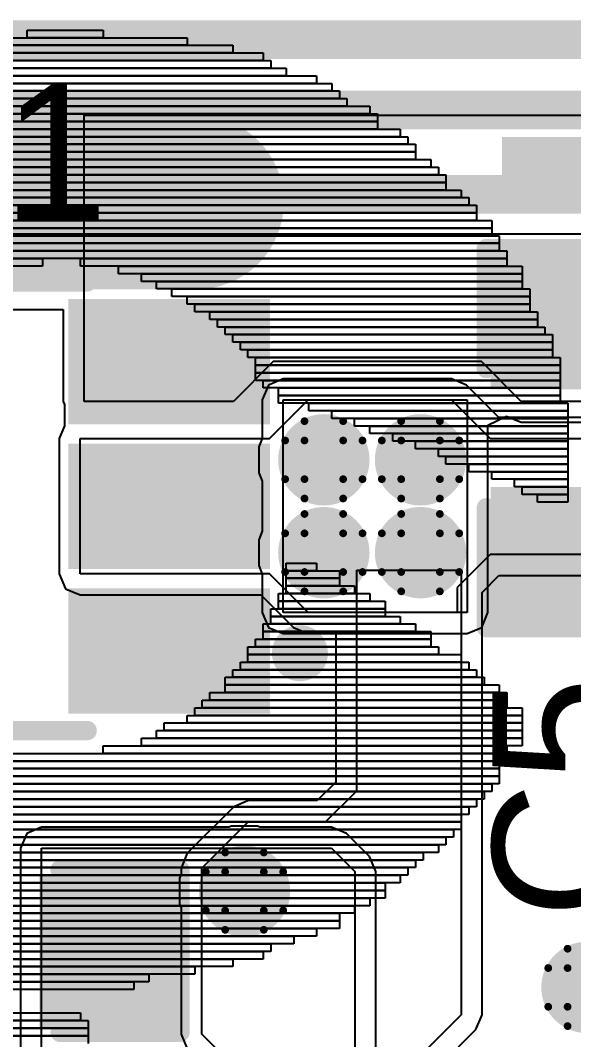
# Model space of a CAD drawing. Header units: inches. Extents: x -25 to 271, y -41 to 15.
# Drawn here: x 32.68 to 36.31, y -34.25 to -27.56 of the extents above; entities that cross this region are included whole.
import ezdxf

# ---------------------------------------------------------------- set-up
doc = ezdxf.new("R2010")
doc.units = ezdxf.units.IN
for name, color, linetype in [('Bottom Layer', 5, 'Continuous'), ('Bottom Overlay', 54, 'Continuous'), ('Drill Drawing', 1, 'Continuous'), ('Top Glue Points', 56, 'Continuous'), ('Top Layer', 1, 'Continuous'), ('Top Overlay', 2, 'Continuous'), ('Top Paste', 8, 'Continuous'), ('Top Solder', 216, 'Continuous'), ('Via Holes', 16, 'Continuous')]:
    doc.layers.add(name, color=color, linetype=linetype)
doc.styles.add('Arial', font='', dxfattribs={"height": 0.2})
doc.styles.get('Arial').set_extended_font_data('Arial')

# ---------------------------------------------------------------- blocks, each defined once
blk = doc.blocks.new('SOT_23_6_THIN_21')
at = {"layer": 'Top Layer'}
for points in [[(-1.86, 1.26), (-0.74, 1.26), (-0.74, 0.64), (-1.86, 0.64)], [(0.74, 1.26), (1.86, 1.26), (1.86, 0.64), (0.74, 0.64)], [(-1.86, 0.31), (-0.74, 0.31), (-0.74, -0.31), (-1.86, -0.31)], [(0.74, 0.31), (1.86, 0.31), (1.86, -0.31), (0.74, -0.31)], [(-1.86, -0.64), (-0.74, -0.64), (-0.74, -1.26), (-1.86, -1.26)], [(0.74, -0.64), (1.86, -0.64), (1.86, -1.26), (0.74, -1.26)]]:
    blk.add_hatch(color=1, dxfattribs=at).paths.add_polyline_path(points)
at = {"layer": 'Top Paste'}
for points in [[(-1.86, 1.26), (-0.74, 1.26), (-0.74, 0.64), (-1.86, 0.64)], [(0.74, 1.26), (1.86, 1.26), (1.86, 0.64), (0.74, 0.64)], [(-1.86, 0.31), (-0.74, 0.31), (-0.74, -0.31), (-1.86, -0.31)], [(0.74, 0.31), (1.86, 0.31), (1.86, -0.31), (0.74, -0.31)], [(-1.86, -0.64), (-0.74, -0.64), (-0.74, -1.26), (-1.86, -1.26)], [(0.74, -0.64), (1.86, -0.64), (1.86, -1.26), (0.74, -1.26)]]:
    blk.add_hatch(color=8, dxfattribs=at).paths.add_polyline_path(points)
at = {"layer": 'Top Solder'}
for points in [[(-1.9616, 1.3616), (-0.6384, 1.3616), (-0.6384, 0.5384), (-1.9616, 0.5384)], [(0.6384, 1.3616), (1.9616, 1.3616), (1.9616, 0.5384), (0.6384, 0.5384)], [(-1.9616, 0.4116), (-0.6384, 0.4116), (-0.6384, -0.4116), (-1.9616, -0.4116)], [(0.6384, 0.4116), (1.9616, 0.4116), (1.9616, -0.4116), (0.6384, -0.4116)], [(-1.9616, -0.5384), (-0.6384, -0.5384), (-0.6384, -1.3616), (-1.9616, -1.3616)], [(0.6384, -0.5384), (1.9616, -0.5384), (1.9616, -1.3616), (0.6384, -1.3616)]]:
    blk.add_hatch(color=216, dxfattribs=at).paths.add_polyline_path(points)
at = {"layer": 'Top Overlay', "const_width": 0.127}
for points in [[(0.762, 1.4732), (-0.762, 1.4732)], [(0.7874, -1.4732), (-0.762, -1.4732)]]:
    blk.add_lwpolyline(points, dxfattribs=at)
at = {"layer": 'Top Overlay'}
for points, const_width in [([(-0.7937, 1.4732, 1), (-0.7302, 1.4732, 1)], 0.0635), ([(0.7302, 1.4732, 1), (0.7937, 1.4732, 1)], 0.0635), ([(-2.1022, 0.9652, 1), (-2.2158, 0.9652, 1)], 0.254), ([(-2.2793, 0.9652, 1), (-2.1523, 0.9652, 1)], 0.127), ([(-2.1657, 0.9652, 1), (-2.0387, 0.9652, 1)], 0.127), ([(-0.7937, -1.4732, 1), (-0.7302, -1.4732, 1)], 0.0635), ([(0.7557, -1.4732, 1), (0.8192, -1.4732, 1)], 0.0635)]:
    blk.add_lwpolyline(points, format="xyb", close=True, dxfattribs=dict(at, const_width=const_width))
blk = doc.blocks.new('CAP_0603_26')
at = {"layer": 'Top Layer'}
for points in [[(-0.381, 0.4445), (-0.381, -0.4445), (-1.143, -0.4445), (-1.143, 0.4445)], [(1.143, 0.4445), (1.143, -0.4445), (0.381, -0.4445), (0.381, 0.4445)]]:
    blk.add_hatch(color=1, dxfattribs=at).paths.add_polyline_path(points)
at = {"layer": 'Top Paste'}
for points in [[(-0.381, 0.4445), (-0.381, -0.4445), (-1.143, -0.4445), (-1.143, 0.4445)], [(1.143, 0.4445), (1.143, -0.4445), (0.381, -0.4445), (0.381, 0.4445)]]:
    blk.add_hatch(color=8, dxfattribs=at).paths.add_polyline_path(points)
at = {"layer": 'Top Solder'}
for points in [[(-0.321, 0.5045), (-0.321, -0.5045), (-1.203, -0.5045), (-1.203, 0.5045)], [(1.203, 0.5045), (1.203, -0.5045), (0.321, -0.5045), (0.321, 0.5045)]]:
    blk.add_hatch(color=216, dxfattribs=at).paths.add_polyline_path(points)
at = {"layer": 'Top Overlay', "const_width": 0.127}
for points in [[(-1.2446, 0.5334), (-0.4572, 0.5334)], [(-1.2446, 0.5334), (-1.2446, -0.5334)], [(0.4572, 0.5334), (1.2446, 0.5334)], [(1.2446, 0.5334), (1.2446, -0.5334)], [(-1.2446, -0.5334), (-0.4572, -0.5334)], [(0.4572, -0.5334), (1.2446, -0.5334)]]:
    blk.add_lwpolyline(points, dxfattribs=at)
at = {"layer": 'Top Overlay', "const_width": 0.0635}
for points in [[(-1.2764, 0.5334, 1), (-1.2128, 0.5334, 1)], [(-1.2764, 0.5334, 1), (-1.2128, 0.5334, 1)], [(-0.4889, 0.5334, 1), (-0.4254, 0.5334, 1)], [(0.4254, 0.5334, 1), (0.4889, 0.5334, 1)], [(1.2128, 0.5334, 1), (1.2764, 0.5334, 1)], [(1.2128, 0.5334, 1), (1.2764, 0.5334, 1)], [(-1.2764, -0.5334, 1), (-1.2128, -0.5334, 1)], [(-1.2764, -0.5334, 1), (-1.2128, -0.5334, 1)], [(-0.4889, -0.5334, 1), (-0.4254, -0.5334, 1)], [(0.4254, -0.5334, 1), (0.4889, -0.5334, 1)], [(1.2128, -0.5334, 1), (1.2764, -0.5334, 1)], [(1.2128, -0.5334, 1), (1.2764, -0.5334, 1)]]:
    blk.add_lwpolyline(points, format="xyb", close=True, dxfattribs=at)
blk = doc.blocks.new('CAP_0603_30')
at = {"layer": 'Top Layer'}
for points in [[(-0.381, 0.4445), (-0.381, -0.4445), (-1.143, -0.4445), (-1.143, 0.4445)], [(1.143, 0.4445), (1.143, -0.4445), (0.381, -0.4445), (0.381, 0.4445)]]:
    blk.add_hatch(color=1, dxfattribs=at).paths.add_polyline_path(points)
at = {"layer": 'Top Paste'}
for points in [[(-0.381, 0.4445), (-0.381, -0.4445), (-1.143, -0.4445), (-1.143, 0.4445)], [(1.143, 0.4445), (1.143, -0.4445), (0.381, -0.4445), (0.381, 0.4445)]]:
    blk.add_hatch(color=8, dxfattribs=at).paths.add_polyline_path(points)
at = {"layer": 'Top Solder'}
for points in [[(-0.321, 0.5045), (-0.321, -0.5045), (-1.203, -0.5045), (-1.203, 0.5045)], [(1.203, 0.5045), (1.203, -0.5045), (0.321, -0.5045), (0.321, 0.5045)]]:
    blk.add_hatch(color=216, dxfattribs=at).paths.add_polyline_path(points)
at = {"layer": 'Top Overlay', "const_width": 0.127}
for points in [[(-0.4572, 0.5334), (-1.2446, 0.5334)], [(-1.2446, 0.5334), (-1.2446, -0.5334)], [(1.2446, 0.5334), (0.4572, 0.5334)], [(1.2446, 0.5334), (1.2446, -0.5334)], [(-0.4572, -0.5334), (-1.2446, -0.5334)], [(1.2446, -0.5334), (0.4572, -0.5334)]]:
    blk.add_lwpolyline(points, dxfattribs=at)
at = {"layer": 'Top Overlay', "const_width": 0.0635}
for points in [[(-1.2764, 0.5334, 1), (-1.2128, 0.5334, 1)], [(-1.2764, 0.5334, 1), (-1.2128, 0.5334, 1)], [(-0.4889, 0.5334, 1), (-0.4254, 0.5334, 1)], [(0.4254, 0.5334, 1), (0.4889, 0.5334, 1)], [(1.2128, 0.5334, 1), (1.2764, 0.5334, 1)], [(1.2128, 0.5334, 1), (1.2764, 0.5334, 1)], [(-1.2764, -0.5334, 1), (-1.2128, -0.5334, 1)], [(-1.2764, -0.5334, 1), (-1.2128, -0.5334, 1)], [(-0.4889, -0.5334, 1), (-0.4254, -0.5334, 1)], [(0.4254, -0.5334, 1), (0.4889, -0.5334, 1)], [(1.2128, -0.5334, 1), (1.2764, -0.5334, 1)], [(1.2128, -0.5334, 1), (1.2764, -0.5334, 1)]]:
    blk.add_lwpolyline(points, format="xyb", close=True, dxfattribs=at)

msp = doc.modelspace()

# ---------------------------------------------------------------- hatches: boundary and pattern name
at = {"layer": 'Bottom Layer'}
h = msp.add_hatch(color=5, dxfattribs=at)
edge = h.paths.add_edge_path()
edge.add_arc((34.6705, -30.4447), 0.3, 0, 360)
h = msp.add_hatch(color=5, dxfattribs=at)
edge = h.paths.add_edge_path()
edge.add_arc((35.3055, -30.4447), 0.3, 0, 360)
h = msp.add_hatch(color=5, dxfattribs=at)
edge = h.paths.add_edge_path()
edge.add_arc((34.6705, -31.0543), 0.3, 0, 360)
h = msp.add_hatch(color=5, dxfattribs=at)
edge = h.paths.add_edge_path()
edge.add_arc((35.3055, -31.0543), 0.3, 0, 360)
h = msp.add_hatch(color=5, dxfattribs=at)
edge = h.paths.add_edge_path()
edge.add_arc((34.1494, -33.2768), 0.3, 0, 360)
h = msp.add_hatch(color=5, dxfattribs=at)
edge = h.paths.add_edge_path()
edge.add_arc((36.3982, -33.909), 0.3, 0, 360)
at = {"layer": 'Top Glue Points'}
msp.add_hatch(color=56, dxfattribs=at).paths.add_polyline_path([(36.4393, -28.7241), (36.4393, -28.3243), (35.8394, -28.3243), (35.8394, -28.7241)])
at = {"layer": 'Top Layer'}
h = msp.add_hatch(color=1, dxfattribs=at)
edge = h.paths.add_edge_path()
edge.add_arc((34.6705, -30.4447), 0.3, 0, 360)
h = msp.add_hatch(color=1, dxfattribs=at)
edge = h.paths.add_edge_path()
edge.add_arc((35.3055, -30.4447), 0.3, 0, 360)
h = msp.add_hatch(color=1, dxfattribs=at)
edge = h.paths.add_edge_path()
edge.add_arc((34.6705, -31.0543), 0.3, 0, 360)
h = msp.add_hatch(color=1, dxfattribs=at)
edge = h.paths.add_edge_path()
edge.add_arc((35.3055, -31.0543), 0.3, 0, 360)
h = msp.add_hatch(color=1, dxfattribs=at)
edge = h.paths.add_edge_path()
edge.add_arc((34.1494, -33.2768), 0.3, 0, 360)
h = msp.add_hatch(color=1, dxfattribs=at)
edge = h.paths.add_edge_path()
edge.add_arc((36.3982, -33.909), 0.3, 0, 360)
at = {"layer": 'Via Holes'}
h = msp.add_hatch(color=7, dxfattribs=at)
edge = h.paths.add_edge_path()
edge.add_arc((34.6705, -30.4447), 0.15, 0, 360)
h = msp.add_hatch(color=7, dxfattribs=at)
edge = h.paths.add_edge_path()
edge.add_arc((35.3055, -30.4447), 0.15, 0, 360)
h = msp.add_hatch(color=7, dxfattribs=at)
edge = h.paths.add_edge_path()
edge.add_arc((34.6705, -31.0543), 0.15, 0, 360)
h = msp.add_hatch(color=7, dxfattribs=at)
edge = h.paths.add_edge_path()
edge.add_arc((35.3055, -31.0543), 0.15, 0, 360)
h = msp.add_hatch(color=7, dxfattribs=at)
edge = h.paths.add_edge_path()
edge.add_arc((34.1494, -33.2768), 0.15, 0, 360)
h = msp.add_hatch(color=7, dxfattribs=at)
edge = h.paths.add_edge_path()
edge.add_arc((36.3982, -33.909), 0.15, 0, 360)

# ---------------------------------------------------------------- linework, layer by layer
at = {"layer": 'Bottom Layer'}
for p, q in [((26.1266, -28.961), (38.874, -28.961)), ((34.4038, -29.9135), (34.3066, -29.9538)), ((35.5096, -29.9135), (34.4038, -29.9135)), ((35.6068, -29.9538), (35.5096, -29.9135)), ((35.5096, -29.9135), (35.5096, -29.9135)), ((34.3066, -29.9538), (34.2664, -30.051)), ((35.8206, -30.1675), (35.6068, -29.9538)), ((34.2664, -30.051), (34.2664, -30.3046)), ((34.4038, -31.448), (34.4038, -30.051)), ((34.4038, -30.051), (35.5096, -30.051)), ((35.5096, -30.051), (35.7636, -30.305)), ((38.7021, -30.1675), (35.8206, -30.1675)), ((34.2664, -30.3046), (34.2435, -30.3598)), ((35.7636, -30.305), (38.759, -30.305)), ((34.2435, -30.3598), (34.2435, -30.5296)), ((34.2435, -30.5296), (34.2664, -30.5848)), ((34.2664, -30.5848), (34.2664, -30.9142)), ((34.2664, -30.9142), (34.2435, -30.9694)), ((34.2435, -30.9694), (34.2435, -31.1392)), ((35.7636, -31.067), (35.5468, -31.2838)), ((39.4466, -31.067), (35.7636, -31.067)), ((34.2435, -31.1392), (34.2664, -31.1944)), ((34.8864, -32.6177), (34.8864, -31.1686)), ((34.8864, -31.1686), (35.5722, -31.1686)), ((35.5722, -31.1686), (35.5722, -34.0883)), ((34.2664, -31.1944), (34.2664, -31.448)), ((35.7097, -31.3153), (35.8206, -31.2045)), ((35.8206, -31.2045), (39.4466, -31.2045)), ((35.5468, -31.2838), (35.5468, -31.448)), ((35.7097, -34.0883), (35.7097, -31.3153)), ((34.2664, -31.448), (34.3066, -31.5452)), ((35.5468, -31.448), (34.4038, -31.448)), ((34.3066, -31.5452), (34.4038, -31.5855)), ((34.4038, -31.5855), (34.749, -31.5855)), ((34.749, -31.5855), (34.749, -32.5607)), ((34.749, -32.5607), (34.6276, -32.6821)), ((34.6845, -32.8196), (34.8864, -32.6177)), ((34.0793, -32.7224), (33.7732, -33.0285)), ((34.1765, -32.6821), (34.0793, -32.7224)), ((34.6276, -32.6821), (34.1765, -32.6821)), ((34.1765, -32.6821), (34.1765, -32.6821)), ((33.8704, -33.1257), (34.1765, -32.8196)), ((34.1765, -32.8196), (34.6845, -32.8196)), ((33.7732, -33.0285), (33.733, -33.1257)), ((33.733, -33.1257), (33.733, -33.1257)), ((33.733, -33.1257), (33.733, -33.1664)), ((33.8704, -34.2153), (33.8704, -33.1257)), ((33.733, -33.1664), (33.7224, -33.1919)), ((33.7224, -33.1919), (33.7224, -33.3617)), ((33.7224, -33.3617), (33.733, -33.3872)), ((33.733, -33.3872), (33.733, -34.2153)), ((35.5722, -34.0883), (35.1391, -34.5214)), ((35.6694, -34.1855), (35.7097, -34.0883)), ((35.7097, -34.0883), (35.7097, -34.0883)), ((35.432, -34.423), (35.6694, -34.1855)), ((33.733, -34.2153), (33.733, -34.2153)), ((33.733, -34.2153), (33.7732, -34.3125)), ((34.1765, -34.5214), (33.8704, -34.2153))]:
    msp.add_line(p, q, dxfattribs=at)
at = {"layer": 'Bottom Layer', "const_width": 0.254}
for points in [[(26.8559, -27.686), (53.2882, -27.686)], [(26.3561, -28.148), (53.4005, -28.148)], [(26.1266, -28.702), (53.63, -28.702)]]:
    msp.add_lwpolyline(points, dxfattribs=at)
at = {"layer": 'Bottom Overlay'}
for p, q in [((32.7224, -27.6728), (32.7224, -27.6228)), ((32.7224, -27.6228), (33.2223, -27.6228)), ((33.2223, -27.6228), (33.2223, -27.6728)), ((32.1723, -27.6728), (33.7725, -27.6728)), ((33.2223, -27.6728), (32.7224, -27.6728)), ((33.7725, -27.6728), (33.7725, -27.7226)), ((31.6724, -27.7726), (34.2723, -27.7726)), ((31.8223, -27.7226), (34.0724, -27.7226)), ((34.0724, -27.7726), (31.8223, -27.7726)), ((33.7725, -27.7226), (32.1723, -27.7226)), ((34.0724, -27.7226), (34.0724, -27.7726)), ((34.2723, -27.7726), (34.2723, -27.8227)), ((31.6224, -27.8227), (34.3224, -27.8227)), ((34.2723, -27.8227), (31.6724, -27.8227)), ((34.3224, -27.8227), (34.3224, -27.8727)), ((31.5223, -27.8727), (34.4225, -27.8727)), ((34.3224, -27.8727), (31.6224, -27.8727)), ((34.4225, -27.8727), (34.4225, -27.9227)), ((31.2223, -27.9728), (34.7224, -27.9728)), ((31.3224, -27.9227), (34.6224, -27.9227)), ((34.6224, -27.9728), (31.3224, -27.9728)), ((34.4225, -27.9227), (31.5223, -27.9227)), ((34.6224, -27.9227), (34.6224, -27.9728)), ((34.7224, -27.9728), (34.7224, -28.0225)), ((31.1723, -28.0225), (34.7725, -28.0225)), ((34.7224, -28.0225), (31.2223, -28.0225)), ((34.7725, -28.0225), (34.7725, -28.0726)), ((31.1225, -28.0726), (34.8223, -28.0726)), ((34.7725, -28.0726), (31.1723, -28.0726)), ((34.8223, -28.0726), (34.8223, -28.1226)), ((30.9223, -28.1727), (35.0224, -28.1727)), ((30.9724, -28.1226), (34.9724, -28.1226)), ((34.9724, -28.1727), (30.9724, -28.1727)), ((34.8223, -28.1226), (31.1225, -28.1226)), ((34.9724, -28.1226), (34.9724, -28.1727)), ((35.0224, -28.1727), (35.0224, -28.2227)), ((35.0224, -28.2227), (30.9223, -28.2227)), ((30.9223, -28.2227), (35.0224, -28.2227)), ((35.0224, -28.2227), (35.0224, -28.2727)), ((30.7725, -28.2727), (35.1723, -28.2727)), ((35.0224, -28.2727), (30.9223, -28.2727)), ((35.1723, -28.2727), (35.1723, -28.3228)), ((30.6224, -28.3726), (35.2723, -28.3726)), ((30.7224, -28.3228), (35.2223, -28.3228)), ((35.2223, -28.3726), (30.7224, -28.3726)), ((35.1723, -28.3228), (30.7725, -28.3228)), ((35.2223, -28.3228), (35.2223, -28.3726)), ((35.2723, -28.3726), (35.2723, -28.4226)), ((30.6224, -28.4226), (35.2723, -28.4226)), ((35.2723, -28.4226), (30.6224, -28.4226)), ((35.2723, -28.4226), (35.2723, -28.4726)), ((30.5723, -28.4726), (35.3724, -28.4726)), ((35.2723, -28.4726), (30.6224, -28.4726)), ((35.3724, -28.4726), (35.3724, -28.5227)), ((30.4225, -28.5727), (35.4725, -28.5727)), ((30.5223, -28.5227), (35.4225, -28.5227)), ((35.4225, -28.5727), (30.5223, -28.5727)), ((35.3724, -28.5227), (30.5723, -28.5227)), ((35.4225, -28.5227), (35.4225, -28.5727)), ((35.4725, -28.5727), (35.4725, -28.6228)), ((35.4725, -28.6228), (30.4225, -28.6228)), ((30.4225, -28.6228), (35.4725, -28.6228)), ((35.4725, -28.6228), (35.4725, -28.6728)), ((30.3724, -28.6728), (35.5723, -28.6728)), ((35.4725, -28.6728), (30.4225, -28.6728)), ((35.5723, -28.6728), (35.5723, -28.7226)), ((30.2223, -28.7726), (35.6724, -28.7726)), ((30.3224, -28.7226), (35.6224, -28.7226)), ((35.6224, -28.7726), (30.3224, -28.7726)), ((35.5723, -28.7226), (30.3724, -28.7226)), ((35.6224, -28.7226), (35.6224, -28.7726)), ((35.6724, -28.7726), (35.6724, -28.8226)), ((35.6724, -28.8226), (30.2223, -28.8226)), ((30.2223, -28.8226), (35.6724, -28.8226)), ((35.6724, -28.8226), (35.6724, -28.8727)), ((30.1723, -28.8727), (35.7725, -28.8727)), ((35.6724, -28.8727), (30.2223, -28.8727)), ((35.7725, -28.8727), (35.7725, -28.9227)), ((30.1225, -28.9728), (35.8223, -28.9728)), ((35.7725, -28.9227), (30.1723, -28.9227)), ((30.1723, -28.9227), (35.7725, -28.9227)), ((35.7725, -28.9728), (30.1723, -28.9728)), ((35.7725, -28.9227), (35.7725, -28.9728)), ((35.8223, -28.9728), (35.8223, -29.0228)), ((35.8223, -29.0228), (30.1225, -29.0228)), ((30.1225, -29.0228), (35.8223, -29.0228)), ((35.8223, -29.0228), (35.8223, -29.0726)), ((30.1225, -29.0726), (35.8723, -29.0726)), ((35.8223, -29.0726), (30.1225, -29.0726)), ((35.8723, -29.0726), (35.8723, -29.1226)), ((35.8723, -29.1226), (30.1225, -29.1226)), ((30.1225, -29.1226), (32.8223, -29.1226)), ((32.8223, -29.1727), (30.1225, -29.1727)), ((32.8223, -29.1226), (32.8223, -29.1727)), ((33.0725, -29.1727), (33.0725, -29.1226)), ((33.0725, -29.1226), (35.8723, -29.1226)), ((35.8723, -29.1727), (33.0725, -29.1727)), ((33.3224, -29.2227), (33.3224, -29.1727)), ((33.3224, -29.1727), (35.9724, -29.1727)), ((35.8723, -29.1226), (35.8723, -29.1727)), ((35.9724, -29.1727), (35.9724, -29.2227)), ((35.9724, -29.2227), (33.3224, -29.2227)), ((33.4725, -29.2727), (33.4725, -29.2227)), ((33.4725, -29.2227), (35.9724, -29.2227)), ((35.9724, -29.2227), (35.9724, -29.2727)), ((35.9724, -29.2727), (33.4725, -29.2727)), ((33.5723, -29.3228), (33.5723, -29.2727)), ((33.5723, -29.2727), (35.9724, -29.2727)), ((35.9724, -29.2727), (35.9724, -29.3228)), ((35.9724, -29.3228), (33.5723, -29.3228)), ((33.6724, -29.3726), (33.6724, -29.3228)), ((33.6724, -29.3228), (36.0224, -29.3228)), ((36.0224, -29.3726), (33.6724, -29.3726)), ((33.7725, -29.4226), (33.7725, -29.3726)), ((33.7725, -29.3726), (36.0224, -29.3726)), ((36.0224, -29.3228), (36.0224, -29.3726)), ((36.0224, -29.3726), (36.0224, -29.4226)), ((36.0224, -29.4226), (33.7725, -29.4226)), ((33.8223, -29.4726), (33.8223, -29.4226)), ((33.8223, -29.4226), (36.0224, -29.4226)), ((36.0224, -29.4226), (36.0224, -29.4726)), ((36.0224, -29.4726), (33.8223, -29.4726)), ((33.9223, -29.5227), (33.9223, -29.4726)), ((33.9223, -29.4726), (36.0724, -29.4726)), ((36.0724, -29.4726), (36.0724, -29.5227)), ((36.0724, -29.5227), (33.9223, -29.5227)), ((33.9724, -29.5727), (33.9724, -29.5227)), ((33.9724, -29.5227), (36.0724, -29.5227)), ((36.0724, -29.5727), (33.9724, -29.5727)), ((34.0224, -29.6227), (34.0224, -29.5727)), ((34.0224, -29.5727), (36.1225, -29.5727)), ((36.0724, -29.5227), (36.0724, -29.5727)), ((36.1225, -29.5727), (36.1225, -29.6227)), ((36.1225, -29.6227), (34.0224, -29.6227)), ((34.0724, -29.6728), (34.0724, -29.6227)), ((34.0724, -29.6227), (36.1723, -29.6227)), ((36.1723, -29.6227), (36.1723, -29.6728)), ((36.1723, -29.6728), (34.0724, -29.6728)), ((34.1225, -29.7226), (34.1225, -29.6728)), ((34.1225, -29.6728), (36.1723, -29.6728)), ((36.1723, -29.6728), (36.1723, -29.7226)), ((36.1723, -29.7226), (34.1225, -29.7226)), ((34.1723, -29.7726), (34.1723, -29.7226)), ((34.1723, -29.7226), (36.1723, -29.7226)), ((36.1723, -29.7726), (34.1723, -29.7726)), ((34.2223, -29.8226), (34.2223, -29.7726)), ((34.2223, -29.7726), (36.2223, -29.7726)), ((36.1723, -29.7226), (36.1723, -29.7726)), ((36.2223, -29.7726), (36.2223, -29.8226)), ((34.2223, -29.8727), (34.2223, -29.8226)), ((34.2223, -29.8226), (36.2223, -29.8226)), ((36.2223, -29.8226), (34.2223, -29.8226)), ((36.2223, -29.8226), (36.2223, -29.8727)), ((34.2223, -29.9227), (34.2223, -29.8727)), ((34.2223, -29.8727), (36.2223, -29.8727)), ((36.2223, -29.8727), (34.2223, -29.8727)), ((36.2223, -29.8727), (36.2223, -29.9227)), ((36.2223, -29.9227), (34.2223, -29.9227)), ((34.2723, -29.9728), (34.2723, -29.9227)), ((34.2723, -29.9227), (36.2223, -29.9227)), ((36.2223, -29.9728), (34.2723, -29.9728)), ((34.3724, -30.0228), (34.3724, -29.9728)), ((34.3724, -29.9728), (36.2223, -29.9728)), ((36.2223, -29.9227), (36.2223, -29.9728)), ((36.2223, -29.9728), (36.2223, -30.0228)), ((36.2223, -30.0228), (34.3724, -30.0228)), ((34.3724, -30.0726), (34.3724, -30.0228)), ((34.3724, -30.0228), (36.2223, -30.0228)), ((36.2223, -30.0228), (36.2223, -30.0726)), ((36.2223, -30.0726), (34.3724, -30.0726)), ((34.5723, -30.1226), (34.5723, -30.0726)), ((34.5723, -30.0726), (36.2723, -30.0726)), ((36.2723, -30.0726), (36.2723, -30.1226)), ((36.2723, -30.1226), (34.5723, -30.1226)), ((34.7224, -30.1727), (34.7224, -30.1226)), ((34.7224, -30.1226), (36.2723, -30.1226)), ((36.2723, -30.1727), (34.7224, -30.1727)), ((34.8723, -30.2227), (34.8723, -30.1727)), ((34.8723, -30.1727), (36.2723, -30.1727)), ((36.2723, -30.1226), (36.2723, -30.1727)), ((36.2723, -30.1727), (36.2723, -30.2227)), ((36.2723, -30.2227), (34.8723, -30.2227)), ((34.9724, -30.2727), (34.9724, -30.2227)), ((34.9724, -30.2227), (36.2723, -30.2227)), ((36.2723, -30.2227), (36.2723, -30.2727)), ((36.2723, -30.2727), (34.9724, -30.2727)), ((35.1225, -30.3228), (35.1225, -30.2727)), ((35.1225, -30.2727), (36.2723, -30.2727)), ((36.2723, -30.2727), (36.2723, -30.3228)), ((36.2723, -30.3228), (35.1225, -30.3228)), ((35.2723, -30.3726), (35.2723, -30.3228)), ((35.2723, -30.3228), (36.2723, -30.3228)), ((36.2723, -30.3726), (35.2723, -30.3726)), ((35.4225, -30.4226), (35.4225, -30.3726)), ((35.4225, -30.3726), (36.2723, -30.3726)), ((36.2723, -30.3228), (36.2723, -30.3726)), ((36.2723, -30.3726), (36.2723, -30.4226)), ((36.2723, -30.4226), (35.4225, -30.4226)), ((35.4725, -30.4726), (35.4725, -30.4226)), ((35.4725, -30.4226), (36.2723, -30.4226)), ((36.2723, -30.4226), (36.2723, -30.4726)), ((36.2723, -30.4726), (35.4725, -30.4726)), ((35.6224, -30.5227), (35.6224, -30.4726)), ((35.6224, -30.4726), (36.2723, -30.4726)), ((36.2723, -30.4726), (36.2723, -30.5227)), ((36.2723, -30.5227), (35.6224, -30.5227)), ((35.7725, -30.5727), (35.7725, -30.5227)), ((35.7725, -30.5227), (36.2723, -30.5227)), ((36.2723, -30.5727), (35.7725, -30.5727)), ((35.9223, -30.6227), (35.9223, -30.5727)), ((35.9223, -30.5727), (36.2723, -30.5727)), ((36.2723, -30.5227), (36.2723, -30.5727)), ((36.2723, -30.5727), (36.2723, -30.6227)), ((36.2723, -30.6227), (35.9223, -30.6227)), ((35.9724, -30.6728), (35.9724, -30.6227)), ((35.9724, -30.6227), (36.2723, -30.6227)), ((36.2723, -30.6227), (36.2723, -30.6728)), ((36.2723, -30.6728), (35.9724, -30.6728)), ((36.0724, -30.7226), (36.0724, -30.6728)), ((36.0724, -30.6728), (36.2723, -30.6728)), ((36.2723, -30.6728), (36.2723, -30.7226)), ((36.2723, -30.7226), (36.0724, -30.7226)), ((34.4225, -31.1727), (34.4225, -31.1226)), ((34.4225, -31.1226), (34.6224, -31.1226)), ((34.6224, -31.1727), (34.4225, -31.1727)), ((34.4225, -31.2227), (34.4225, -31.1727)), ((34.4225, -31.1727), (34.7725, -31.1727)), ((34.6224, -31.1226), (34.6224, -31.1727)), ((34.7725, -31.1727), (34.7725, -31.2227)), ((34.4225, -31.2727), (34.4225, -31.2227)), ((34.4225, -31.2227), (34.7725, -31.2227)), ((34.7725, -31.2227), (34.4225, -31.2227)), ((34.7725, -31.2227), (34.7725, -31.2727)), ((34.4225, -31.3228), (34.4225, -31.2727)), ((34.4225, -31.2727), (34.8723, -31.2727)), ((34.7725, -31.2727), (34.4225, -31.2727)), ((34.8723, -31.2727), (34.8723, -31.3228)), ((34.3724, -31.3726), (34.3724, -31.3228)), ((34.3724, -31.3228), (34.9724, -31.3228)), ((34.9724, -31.3726), (34.3724, -31.3726)), ((34.3724, -31.4226), (34.3724, -31.3726)), ((34.3724, -31.3726), (35.0724, -31.3726)), ((34.8723, -31.3228), (34.4225, -31.3228)), ((34.9724, -31.3228), (34.9724, -31.3726)), ((35.0724, -31.3726), (35.0724, -31.4226)), ((34.3224, -31.4726), (34.3224, -31.4226)), ((34.3224, -31.4226), (35.0724, -31.4226)), ((35.0724, -31.4226), (34.3724, -31.4226)), ((35.0724, -31.4226), (35.0724, -31.4726)), ((34.2723, -31.5727), (34.2723, -31.5227)), ((34.2723, -31.5227), (35.2723, -31.5227)), ((34.3224, -31.5227), (34.3224, -31.4726)), ((34.3224, -31.4726), (35.1723, -31.4726)), ((35.0724, -31.4726), (34.3224, -31.4726)), ((35.1723, -31.5227), (34.3224, -31.5227)), ((35.1723, -31.4726), (35.1723, -31.5227)), ((35.2723, -31.5227), (35.2723, -31.5727)), ((34.2723, -31.6227), (34.2723, -31.5727)), ((34.2723, -31.5727), (35.3724, -31.5727)), ((35.2723, -31.5727), (34.2723, -31.5727)), ((35.3724, -31.5727), (35.3724, -31.6227)), ((34.2223, -31.6728), (34.2223, -31.6227)), ((34.2223, -31.6227), (35.3724, -31.6227)), ((35.3724, -31.6227), (34.2723, -31.6227)), ((35.3724, -31.6227), (35.3724, -31.6728)), ((34.1723, -31.7226), (34.1723, -31.6728)), ((34.1723, -31.6728), (35.4225, -31.6728)), ((34.1723, -31.7726), (34.1723, -31.7226)), ((34.1723, -31.7226), (35.5723, -31.7226)), ((35.4225, -31.7226), (34.1723, -31.7226)), ((35.3724, -31.6728), (34.2223, -31.6728)), ((35.4225, -31.6728), (35.4225, -31.7226)), ((35.5723, -31.7226), (35.5723, -31.7726)), ((34.1225, -31.8226), (34.1225, -31.7726)), ((34.1225, -31.7726), (35.6224, -31.7726)), ((35.5723, -31.7726), (34.1723, -31.7726)), ((35.6224, -31.7726), (35.6224, -31.8226)), ((34.0724, -31.8727), (34.0724, -31.8226)), ((34.0724, -31.8226), (35.6724, -31.8226)), ((35.6224, -31.8226), (34.1225, -31.8226)), ((35.6724, -31.8226), (35.6724, -31.8727)), ((34.0224, -31.9227), (34.0224, -31.8727)), ((34.0224, -31.8727), (35.7224, -31.8727)), ((35.7224, -31.9227), (34.0224, -31.9227)), ((34.0224, -31.9728), (34.0224, -31.9227)), ((34.0224, -31.9227), (35.8223, -31.9227)), ((35.6724, -31.8727), (34.0724, -31.8727)), ((35.7224, -31.8727), (35.7224, -31.9227)), ((35.8223, -31.9227), (35.8223, -31.9728)), ((33.9223, -32.0228), (33.9223, -31.9728)), ((33.9223, -31.9728), (35.8723, -31.9728)), ((35.8223, -31.9728), (34.0224, -31.9728)), ((35.8723, -31.9728), (35.8723, -32.0228)), ((33.8723, -32.0726), (33.8723, -32.0228)), ((33.8723, -32.0228), (35.8723, -32.0228)), ((35.8723, -32.0228), (33.9223, -32.0228)), ((35.8723, -32.0228), (35.8723, -32.0726)), ((33.7725, -32.1727), (33.7725, -32.1226)), ((33.7725, -32.1226), (35.9724, -32.1226)), ((33.8223, -32.1226), (33.8223, -32.0726)), ((33.8223, -32.0726), (35.9724, -32.0726)), ((35.9724, -32.1226), (33.8223, -32.1226)), ((35.8723, -32.0726), (33.8723, -32.0726)), ((35.9724, -32.0726), (35.9724, -32.1226)), ((35.9724, -32.1226), (35.9724, -32.1727)), ((33.6224, -32.2227), (33.6224, -32.1727)), ((33.6224, -32.1727), (35.9724, -32.1727)), ((35.9724, -32.1727), (33.7725, -32.1727)), ((35.9724, -32.1727), (35.9724, -32.2227)), ((33.5723, -32.2727), (33.5723, -32.2227)), ((33.5723, -32.2227), (35.9724, -32.2227)), ((35.9724, -32.2227), (33.6224, -32.2227)), ((35.9724, -32.2227), (35.9724, -32.2727)), ((33.2223, -32.3726), (33.2223, -32.3228)), ((33.2223, -32.3228), (35.8723, -32.3228)), ((33.4725, -32.3228), (33.4725, -32.2727)), ((33.4725, -32.2727), (35.9724, -32.2727)), ((35.9724, -32.3228), (33.4725, -32.3228)), ((35.9724, -32.2727), (33.5723, -32.2727)), ((35.8723, -32.3228), (35.8723, -32.3726)), ((35.9724, -32.2727), (35.9724, -32.3228)), ((30.0224, -32.3726), (35.8723, -32.3726)), ((35.8723, -32.3726), (33.2223, -32.3726)), ((35.8723, -32.3726), (35.8723, -32.4226)), ((35.8723, -32.4226), (30.0224, -32.4226)), ((30.0725, -32.4226), (35.8223, -32.4226)), ((35.8223, -32.4226), (35.8223, -32.4726)), ((35.8223, -32.4726), (30.0725, -32.4726)), ((30.1225, -32.4726), (35.8223, -32.4726)), ((35.8223, -32.5227), (30.1225, -32.5227)), ((30.1225, -32.5227), (35.8223, -32.5227)), ((35.8223, -32.4726), (35.8223, -32.5227)), ((35.8223, -32.5227), (35.8223, -32.5727)), ((35.8223, -32.5727), (30.1225, -32.5727)), ((30.1723, -32.5727), (35.7725, -32.5727)), ((35.7725, -32.5727), (35.7725, -32.6227)), ((35.7725, -32.6227), (30.1723, -32.6227)), ((30.2223, -32.6227), (35.7224, -32.6227)), ((35.7224, -32.6227), (35.7224, -32.6728)), ((35.7224, -32.6728), (30.2223, -32.6728)), ((30.2223, -32.6728), (35.6724, -32.6728)), ((35.6724, -32.7226), (30.2223, -32.7226)), ((30.3224, -32.7226), (35.6224, -32.7226)), ((35.6224, -32.7226), (35.6224, -32.7726)), ((35.6724, -32.6728), (35.6724, -32.7226)), ((35.6224, -32.7726), (30.3224, -32.7726)), ((30.3724, -32.7726), (35.5723, -32.7726)), ((35.5723, -32.7726), (35.5723, -32.8226)), ((35.5723, -32.8226), (30.3724, -32.8226)), ((30.3724, -32.8226), (35.5723, -32.8226)), ((35.5723, -32.8226), (35.5723, -32.8727)), ((35.5723, -32.8727), (30.3724, -32.8727)), ((30.3724, -32.8727), (35.5223, -32.8727)), ((35.5223, -32.9227), (30.3724, -32.9227)), ((30.4225, -32.9227), (35.4725, -32.9227)), ((35.4725, -32.9227), (35.4725, -32.9728)), ((35.5223, -32.8727), (35.5223, -32.9227)), ((35.4725, -32.9728), (30.4225, -32.9728)), ((30.5223, -32.9728), (35.4225, -32.9728)), ((35.4225, -32.9728), (35.4225, -33.0228)), ((35.4225, -33.0228), (30.5223, -33.0228)), ((30.6224, -33.0228), (35.3224, -33.0228)), ((35.3224, -33.0228), (35.3224, -33.0726)), ((35.3224, -33.0726), (30.6224, -33.0726)), ((30.6224, -33.0726), (35.2723, -33.0726)), ((35.2723, -33.1226), (30.6224, -33.1226)), ((30.7224, -33.1226), (35.2223, -33.1226)), ((35.2223, -33.1226), (35.2223, -33.1727)), ((35.2723, -33.0726), (35.2723, -33.1226)), ((35.2223, -33.1727), (30.7224, -33.1727)), ((30.7725, -33.1727), (35.1723, -33.1727)), ((35.1723, -33.1727), (35.1723, -33.2227)), ((35.1723, -33.2227), (30.7725, -33.2227)), ((30.8223, -33.2227), (35.0724, -33.2227)), ((35.0724, -33.2227), (35.0724, -33.2727)), ((35.0724, -33.2727), (30.8223, -33.2727)), ((30.8723, -33.2727), (35.0724, -33.2727)), ((35.0724, -33.3228), (30.8723, -33.3228)), ((30.9724, -33.3228), (34.9724, -33.3228)), ((34.9724, -33.3228), (34.9724, -33.3726)), ((35.0724, -33.2727), (35.0724, -33.3228)), ((34.9724, -33.3726), (30.9724, -33.3726)), ((31.0224, -33.3726), (34.8723, -33.3726)), ((34.8723, -33.3726), (34.8723, -33.4226)), ((34.8723, -33.4226), (31.0224, -33.4226)), ((31.1723, -33.4226), (34.7725, -33.4226)), ((34.7725, -33.4226), (34.7725, -33.4726)), ((31.1723, -33.4726), (34.7725, -33.4726)), ((34.7725, -33.4726), (31.1723, -33.4726)), ((34.7725, -33.5227), (31.1723, -33.5227)), ((31.3224, -33.5227), (34.6224, -33.5227)), ((34.6224, -33.5227), (34.6224, -33.5727)), ((34.7725, -33.4726), (34.7725, -33.5227)), ((34.6224, -33.5727), (31.3224, -33.5727)), ((31.4225, -33.5727), (34.4725, -33.5727)), ((34.4725, -33.5727), (34.4725, -33.6227)), ((34.4725, -33.6227), (31.4225, -33.6227)), ((31.6224, -33.6227), (34.3224, -33.6227)), ((34.3224, -33.6227), (34.3224, -33.6728)), ((34.3224, -33.6728), (31.6224, -33.6728)), ((31.6224, -33.6728), (34.2723, -33.6728)), ((34.2723, -33.7226), (31.6224, -33.7226)), ((31.8223, -33.7226), (34.0724, -33.7226)), ((34.0724, -33.7226), (34.0724, -33.7726)), ((34.2723, -33.6728), (34.2723, -33.7226)), ((34.0724, -33.7726), (31.8223, -33.7726)), ((32.1225, -33.7726), (33.8223, -33.7726)), ((33.8223, -33.7726), (33.8223, -33.8226)), ((33.8223, -33.8226), (32.1225, -33.8226)), ((32.4225, -33.8226), (33.5223, -33.8226)), ((33.5223, -33.8226), (33.5223, -33.8727)), ((33.5223, -33.8727), (32.4225, -33.8727)), ((32.5223, -33.8727), (33.4225, -33.8727)), ((33.4225, -33.9227), (32.5223, -33.9227)), ((33.4225, -33.8727), (33.4225, -33.9227)), ((30.9724, -34.1264), (33.1225, -34.1264)), ((31.0224, -34.0764), (33.0725, -34.0764)), ((33.0725, -34.1264), (31.0224, -34.1264)), ((33.0725, -34.0764), (33.0725, -34.1264)), ((33.1225, -34.1264), (33.1225, -34.1765)), ((30.7725, -34.1765), (33.1225, -34.1765)), ((33.1225, -34.1765), (30.9724, -34.1765)), ((33.1225, -34.1765), (33.1225, -34.2265)), ((30.6224, -34.2265), (33.1225, -34.2265)), ((33.1225, -34.2265), (30.7725, -34.2265)), ((33.1225, -34.2265), (33.1225, -34.2765))]:
    msp.add_line(p, q, dxfattribs=at)
at = {"layer": 'Drill Drawing', "const_width": 0.0508}
for points in [[(34.5435, -30.3177), (34.5435, -30.1907)], [(34.5435, -30.1907), (34.7975, -30.1907)], [(34.7975, -30.3177), (34.7975, -30.1907)], [(35.1785, -30.3177), (35.1785, -30.1907)], [(35.1785, -30.1907), (35.4325, -30.1907)], [(35.4325, -30.3177), (35.4325, -30.1907)], [(34.4165, -30.5717), (34.4165, -30.3177)], [(34.4165, -30.3177), (34.5435, -30.3177)], [(34.7975, -30.3177), (34.9245, -30.3177)], [(34.9245, -30.5717), (34.9245, -30.3177)], [(35.0515, -30.5717), (35.0515, -30.3177)], [(35.0515, -30.3177), (35.1785, -30.3177)], [(35.4325, -30.3177), (35.5595, -30.3177)], [(35.5595, -30.5717), (35.5595, -30.3177)], [(34.4165, -30.5717), (34.5435, -30.5717)], [(34.5435, -30.6987), (34.5435, -30.5717)], [(34.7975, -30.5717), (34.9245, -30.5717)], [(34.7975, -30.6987), (34.7975, -30.5717)], [(35.0515, -30.5717), (35.1785, -30.5717)], [(35.1785, -30.6987), (35.1785, -30.5717)], [(35.4325, -30.5717), (35.5595, -30.5717)], [(35.4325, -30.6987), (35.4325, -30.5717)], [(34.5435, -30.6987), (34.7975, -30.6987)], [(35.1785, -30.6987), (35.4325, -30.6987)], [(34.5435, -30.9273), (34.5435, -30.8003)], [(34.5435, -30.8003), (34.7975, -30.8003)], [(34.7975, -30.9273), (34.7975, -30.8003)], [(35.1785, -30.9273), (35.1785, -30.8003)], [(35.1785, -30.8003), (35.4325, -30.8003)], [(35.4325, -30.9273), (35.4325, -30.8003)], [(34.4165, -31.1813), (34.4165, -30.9273)], [(34.4165, -30.9273), (34.5435, -30.9273)], [(34.7975, -30.9273), (34.9245, -30.9273)], [(34.9245, -31.1813), (34.9245, -30.9273)], [(35.0515, -31.1813), (35.0515, -30.9273)], [(35.0515, -30.9273), (35.1785, -30.9273)], [(35.4325, -30.9273), (35.5595, -30.9273)], [(35.5595, -31.1813), (35.5595, -30.9273)], [(34.4165, -31.1813), (34.5435, -31.1813)], [(34.5435, -31.3083), (34.5435, -31.1813)], [(34.7975, -31.1813), (34.9245, -31.1813)], [(34.7975, -31.3083), (34.7975, -31.1813)], [(35.0515, -31.1813), (35.1785, -31.1813)], [(35.1785, -31.3083), (35.1785, -31.1813)], [(35.4325, -31.1813), (35.5595, -31.1813)], [(35.4325, -31.3083), (35.4325, -31.1813)], [(34.5435, -31.3083), (34.7975, -31.3083)], [(35.1785, -31.3083), (35.4325, -31.3083)], [(34.0224, -33.1498), (34.0224, -33.0228)], [(34.0224, -33.0228), (34.2764, -33.0228)], [(34.2764, -33.1498), (34.2764, -33.0228)], [(33.8954, -33.4038), (33.8954, -33.1498)], [(33.8954, -33.1498), (34.0224, -33.1498)], [(34.2764, -33.1498), (34.4034, -33.1498)], [(34.4034, -33.4038), (34.4034, -33.1498)], [(33.8954, -33.4038), (34.0224, -33.4038)], [(34.0224, -33.5308), (34.0224, -33.4038)], [(34.2764, -33.4038), (34.4034, -33.4038)], [(34.2764, -33.5308), (34.2764, -33.4038)], [(34.0224, -33.5308), (34.2764, -33.5308)], [(36.2712, -33.782), (36.2712, -33.655)], [(36.2712, -33.655), (36.5252, -33.655)], [(36.1442, -34.036), (36.1442, -33.782)], [(36.1442, -33.782), (36.2712, -33.782)], [(36.1442, -34.036), (36.2712, -34.036)], [(36.2712, -34.163), (36.2712, -34.036)], [(36.2712, -34.163), (36.5252, -34.163)]]:
    msp.add_lwpolyline(points, dxfattribs=at)
at = {"layer": 'Drill Drawing', "const_width": 0.0254}
for points in [[(34.5308, -30.1907, 1), (34.5562, -30.1907, 1)], [(34.5308, -30.1907, 1), (34.5562, -30.1907, 1)], [(34.7848, -30.1907, 1), (34.8102, -30.1907, 1)], [(34.7848, -30.1907, 1), (34.8102, -30.1907, 1)], [(35.1658, -30.1907, 1), (35.1912, -30.1907, 1)], [(35.1658, -30.1907, 1), (35.1912, -30.1907, 1)], [(35.4198, -30.1907, 1), (35.4452, -30.1907, 1)], [(35.4198, -30.1907, 1), (35.4452, -30.1907, 1)], [(34.4038, -30.3177, 1), (34.4292, -30.3177, 1)], [(34.4038, -30.3177, 1), (34.4292, -30.3177, 1)], [(34.5308, -30.3177, 1), (34.5562, -30.3177, 1)], [(34.5308, -30.3177, 1), (34.5562, -30.3177, 1)], [(34.7848, -30.3177, 1), (34.8102, -30.3177, 1)], [(34.7848, -30.3177, 1), (34.8102, -30.3177, 1)], [(34.9118, -30.3177, 1), (34.9372, -30.3177, 1)], [(34.9118, -30.3177, 1), (34.9372, -30.3177, 1)], [(35.0388, -30.3177, 1), (35.0642, -30.3177, 1)], [(35.0388, -30.3177, 1), (35.0642, -30.3177, 1)], [(35.1658, -30.3177, 1), (35.1912, -30.3177, 1)], [(35.1658, -30.3177, 1), (35.1912, -30.3177, 1)], [(35.4198, -30.3177, 1), (35.4452, -30.3177, 1)], [(35.4198, -30.3177, 1), (35.4452, -30.3177, 1)], [(35.5468, -30.3177, 1), (35.5722, -30.3177, 1)], [(35.5468, -30.3177, 1), (35.5722, -30.3177, 1)], [(34.4038, -30.5717, 1), (34.4292, -30.5717, 1)], [(34.4038, -30.5717, 1), (34.4292, -30.5717, 1)], [(34.5308, -30.5717, 1), (34.5562, -30.5717, 1)], [(34.5308, -30.5717, 1), (34.5562, -30.5717, 1)], [(34.7848, -30.5717, 1), (34.8102, -30.5717, 1)], [(34.7848, -30.5717, 1), (34.8102, -30.5717, 1)], [(34.9118, -30.5717, 1), (34.9372, -30.5717, 1)], [(34.9118, -30.5717, 1), (34.9372, -30.5717, 1)], [(35.0388, -30.5717, 1), (35.0642, -30.5717, 1)], [(35.0388, -30.5717, 1), (35.0642, -30.5717, 1)], [(35.1658, -30.5717, 1), (35.1912, -30.5717, 1)], [(35.1658, -30.5717, 1), (35.1912, -30.5717, 1)], [(35.4198, -30.5717, 1), (35.4452, -30.5717, 1)], [(35.4198, -30.5717, 1), (35.4452, -30.5717, 1)], [(35.5468, -30.5717, 1), (35.5722, -30.5717, 1)], [(35.5468, -30.5717, 1), (35.5722, -30.5717, 1)], [(34.5308, -30.6987, 1), (34.5562, -30.6987, 1)], [(34.5308, -30.6987, 1), (34.5562, -30.6987, 1)], [(34.7848, -30.6987, 1), (34.8102, -30.6987, 1)], [(34.7848, -30.6987, 1), (34.8102, -30.6987, 1)], [(35.1658, -30.6987, 1), (35.1912, -30.6987, 1)], [(35.1658, -30.6987, 1), (35.1912, -30.6987, 1)], [(35.4198, -30.6987, 1), (35.4452, -30.6987, 1)], [(35.4198, -30.6987, 1), (35.4452, -30.6987, 1)], [(34.5308, -30.8003, 1), (34.5562, -30.8003, 1)], [(34.5308, -30.8003, 1), (34.5562, -30.8003, 1)], [(34.7848, -30.8003, 1), (34.8102, -30.8003, 1)], [(34.7848, -30.8003, 1), (34.8102, -30.8003, 1)], [(35.1658, -30.8003, 1), (35.1912, -30.8003, 1)], [(35.1658, -30.8003, 1), (35.1912, -30.8003, 1)], [(35.4198, -30.8003, 1), (35.4452, -30.8003, 1)], [(35.4198, -30.8003, 1), (35.4452, -30.8003, 1)], [(34.4038, -30.9273, 1), (34.4292, -30.9273, 1)], [(34.4038, -30.9273, 1), (34.4292, -30.9273, 1)], [(34.5308, -30.9273, 1), (34.5562, -30.9273, 1)], [(34.5308, -30.9273, 1), (34.5562, -30.9273, 1)], [(34.7848, -30.9273, 1), (34.8102, -30.9273, 1)], [(34.7848, -30.9273, 1), (34.8102, -30.9273, 1)], [(34.9118, -30.9273, 1), (34.9372, -30.9273, 1)], [(34.9118, -30.9273, 1), (34.9372, -30.9273, 1)], [(35.0388, -30.9273, 1), (35.0642, -30.9273, 1)], [(35.0388, -30.9273, 1), (35.0642, -30.9273, 1)], [(35.1658, -30.9273, 1), (35.1912, -30.9273, 1)], [(35.1658, -30.9273, 1), (35.1912, -30.9273, 1)], [(35.4198, -30.9273, 1), (35.4452, -30.9273, 1)], [(35.4198, -30.9273, 1), (35.4452, -30.9273, 1)], [(35.5468, -30.9273, 1), (35.5722, -30.9273, 1)], [(35.5468, -30.9273, 1), (35.5722, -30.9273, 1)], [(34.4038, -31.1813, 1), (34.4292, -31.1813, 1)], [(34.4038, -31.1813, 1), (34.4292, -31.1813, 1)], [(34.5308, -31.1813, 1), (34.5562, -31.1813, 1)], [(34.5308, -31.1813, 1), (34.5562, -31.1813, 1)], [(34.7848, -31.1813, 1), (34.8102, -31.1813, 1)], [(34.7848, -31.1813, 1), (34.8102, -31.1813, 1)], [(34.9118, -31.1813, 1), (34.9372, -31.1813, 1)], [(34.9118, -31.1813, 1), (34.9372, -31.1813, 1)], [(35.0388, -31.1813, 1), (35.0642, -31.1813, 1)], [(35.0388, -31.1813, 1), (35.0642, -31.1813, 1)], [(35.1658, -31.1813, 1), (35.1912, -31.1813, 1)], [(35.1658, -31.1813, 1), (35.1912, -31.1813, 1)], [(35.4198, -31.1813, 1), (35.4452, -31.1813, 1)], [(35.4198, -31.1813, 1), (35.4452, -31.1813, 1)], [(35.5468, -31.1813, 1), (35.5722, -31.1813, 1)], [(35.5468, -31.1813, 1), (35.5722, -31.1813, 1)], [(34.5308, -31.3083, 1), (34.5562, -31.3083, 1)], [(34.5308, -31.3083, 1), (34.5562, -31.3083, 1)], [(34.7848, -31.3083, 1), (34.8102, -31.3083, 1)], [(34.7848, -31.3083, 1), (34.8102, -31.3083, 1)], [(35.1658, -31.3083, 1), (35.1912, -31.3083, 1)], [(35.1658, -31.3083, 1), (35.1912, -31.3083, 1)], [(35.4198, -31.3083, 1), (35.4452, -31.3083, 1)], [(35.4198, -31.3083, 1), (35.4452, -31.3083, 1)], [(34.0097, -33.0228, 1), (34.0351, -33.0228, 1)], [(34.0097, -33.0228, 1), (34.0351, -33.0228, 1)], [(34.2637, -33.0228, 1), (34.2891, -33.0228, 1)], [(34.2637, -33.0228, 1), (34.2891, -33.0228, 1)], [(33.8827, -33.1498, 1), (33.9081, -33.1498, 1)], [(33.8827, -33.1498, 1), (33.9081, -33.1498, 1)], [(34.0097, -33.1498, 1), (34.0351, -33.1498, 1)], [(34.0097, -33.1498, 1), (34.0351, -33.1498, 1)], [(34.2637, -33.1498, 1), (34.2891, -33.1498, 1)], [(34.2637, -33.1498, 1), (34.2891, -33.1498, 1)], [(34.3907, -33.1498, 1), (34.4161, -33.1498, 1)], [(34.3907, -33.1498, 1), (34.4161, -33.1498, 1)], [(33.8827, -33.4038, 1), (33.9081, -33.4038, 1)], [(33.8827, -33.4038, 1), (33.9081, -33.4038, 1)], [(34.0097, -33.4038, 1), (34.0351, -33.4038, 1)], [(34.0097, -33.4038, 1), (34.0351, -33.4038, 1)], [(34.2637, -33.4038, 1), (34.2891, -33.4038, 1)], [(34.2637, -33.4038, 1), (34.2891, -33.4038, 1)], [(34.3907, -33.4038, 1), (34.4161, -33.4038, 1)], [(34.3907, -33.4038, 1), (34.4161, -33.4038, 1)], [(34.0097, -33.5308, 1), (34.0351, -33.5308, 1)], [(34.0097, -33.5308, 1), (34.0351, -33.5308, 1)], [(34.2637, -33.5308, 1), (34.2891, -33.5308, 1)], [(34.2637, -33.5308, 1), (34.2891, -33.5308, 1)], [(36.2585, -33.655, 1), (36.2839, -33.655, 1)], [(36.2585, -33.655, 1), (36.2839, -33.655, 1)], [(36.1315, -33.782, 1), (36.1569, -33.782, 1)], [(36.1315, -33.782, 1), (36.1569, -33.782, 1)], [(36.2585, -33.782, 1), (36.2839, -33.782, 1)], [(36.2585, -33.782, 1), (36.2839, -33.782, 1)], [(36.1315, -34.036, 1), (36.1569, -34.036, 1)], [(36.1315, -34.036, 1), (36.1569, -34.036, 1)], [(36.2585, -34.036, 1), (36.2839, -34.036, 1)], [(36.2585, -34.036, 1), (36.2839, -34.036, 1)], [(36.2585, -34.163, 1), (36.2839, -34.163, 1)], [(36.2585, -34.163, 1), (36.2839, -34.163, 1)]]:
    msp.add_lwpolyline(points, format="xyb", close=True, dxfattribs=at)
at = {"layer": 'Top Layer'}
for p, q in [((33.0962, -30.0609), (33.0962, -28.1813)), ((33.0962, -28.1813), (39.3954, -28.1813)), ((31.7415, -29.4573), (32.9587, -29.4573)), ((32.9587, -29.4573), (32.9587, -30.0609)), ((34.3387, -29.7995), (34.0773, -30.0609)), ((35.705, -29.7995), (34.3387, -29.7995)), ((35.9664, -30.0609), (35.705, -29.7995)), ((34.314, -30.305), (34.568, -30.051)), ((34.568, -30.051), (35.6108, -30.051)), ((35.6108, -30.051), (35.6108, -31.448)), ((32.9587, -30.0609), (32.9675, -30.0821)), ((32.9675, -30.0821), (32.9675, -30.2225)), ((34.0773, -30.0609), (33.0962, -30.0609)), ((39.3954, -30.0609), (35.9664, -30.0609)), ((35.7483, -30.2168), (35.8692, -30.1581)), ((35.8692, -30.1581), (35.9664, -30.1984)), ((32.9675, -30.2225), (32.9333, -30.305)), ((35.7483, -31.448), (35.7483, -30.2168)), ((35.9664, -30.1984), (35.9664, -30.1984)), ((35.9664, -30.1984), (39.3954, -30.1984)), ((32.9333, -30.305), (32.9333, -31.194)), ((33.0708, -31.194), (33.0708, -30.305)), ((33.0708, -30.305), (34.314, -30.305)), ((32.9333, -31.194), (32.9736, -31.2912)), ((34.314, -31.194), (33.0708, -31.194)), ((34.568, -31.448), (34.314, -31.194)), ((32.9736, -31.2912), (33.0708, -31.3315)), ((33.0708, -31.3315), (34.2571, -31.3315)), ((34.2571, -31.3315), (34.4708, -31.5452)), ((35.6108, -31.448), (34.568, -31.448)), ((35.708, -31.5452), (35.7483, -31.448)), ((34.4708, -31.5452), (34.568, -31.5855)), ((34.568, -31.5855), (34.568, -31.5855)), ((34.568, -31.5855), (35.6108, -31.5855)), ((35.6108, -31.5855), (35.708, -31.5452)), ((32.8168, -32.8571), (32.7196, -32.8974)), ((34.0468, -32.8571), (32.8168, -32.8571)), ((34.0645, -32.8498), (34.0468, -32.8571)), ((34.2343, -32.8498), (34.0645, -32.8498)), ((34.2521, -32.8571), (34.2343, -32.8498)), ((34.7218, -32.8571), (34.2521, -32.8571)), ((34.819, -32.8974), (34.7218, -32.8571)), ((34.7218, -32.8571), (34.7218, -32.8571)), ((32.7196, -32.8974), (32.6793, -32.9946)), ((34.9714, -33.0498), (34.819, -32.8974)), ((34.819, -32.8974), (34.819, -32.8974)), ((32.6793, -32.9946), (32.6793, -34.4678)), ((32.8168, -34.4678), (32.8168, -32.9946)), ((32.8168, -32.9946), (34.7218, -32.9946)), ((34.7218, -32.9946), (34.8742, -33.147)), ((35.0117, -33.147), (34.9714, -33.0498)), ((34.9714, -33.0498), (34.9714, -33.0498)), ((34.8742, -33.147), (34.8742, -34.3154)), ((35.0117, -34.3154), (35.0117, -33.147)), ((35.0117, -33.147), (35.0117, -33.147))]:
    msp.add_line(p, q, dxfattribs=at)
for points, const_width in [([(31.2994, -27.686), (56.6824, -27.686)], 0.254), ([(30.6324, -28.7528), (33.8363, -28.7528)], 1.143)]:
    msp.add_lwpolyline(points, dxfattribs=dict(at, const_width=const_width))
at = {"layer": 'Top Layer', "const_width": 0.5715}
msp.add_lwpolyline([(33.5506, -28.7528, 1), (34.1221, -28.7528, 1)], format="xyb", close=True, dxfattribs=at)

# ---------------------------------------------------------------- block references
for name, p, rotation in [('CAP_0603_26', (36.2712, -30.3022), 90), ('SOT_23_6_THIN_21', (32.3545, -30.7495), 180), ('CAP_0603_30', (32.4815, -33.6705), 180)]:
    msp.add_blockref(name, p, dxfattribs=dict(rotation=rotation))

# ---------------------------------------------------------------- texts
at = {"layer": 'Top Overlay', "style": 'Arial'}
msp.add_text('U1', height=0.889, dxfattribs=at).set_placement((31.6655, -28.867))
msp.add_text('C5', height=0.889, rotation=90, dxfattribs=at).set_placement((36.6667, -33.4558))

doc.saveas('drawing.dxf')
